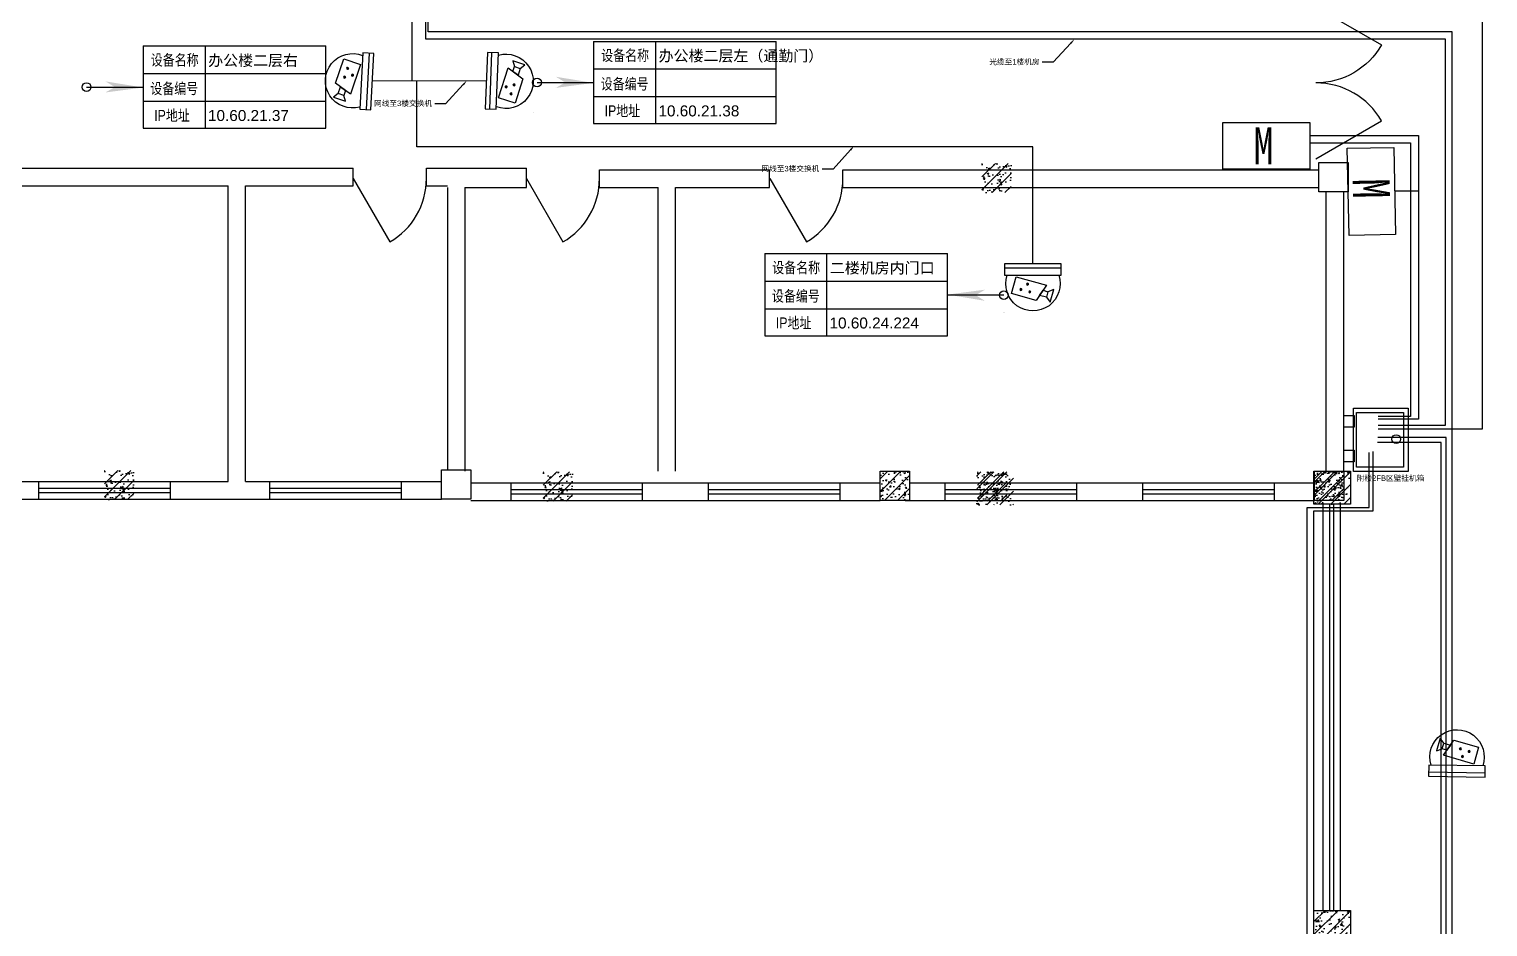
# Model space of a CAD drawing. Header units: millimetres. Extents: x 1454 to 76815, y 2126 to 32240.
# Drawn here: x 9694 to 22994, y 15217 to 23398 of the extents above; entities that cross this region are included whole.
import ezdxf
from ezdxf import colors
from ezdxf.entities.mleader import LeaderData, LeaderLine
from ezdxf.enums import TextEntityAlignment as Align
from ezdxf.math import Vec2, Vec3

# ---------------------------------------------------------------- set-up
doc = ezdxf.new("R2010")
doc.units = ezdxf.units.MM
doc.linetypes.add('CONTINOUS', pattern=[0])
for name, color, linetype in [('2期图框', 7, 'Continuous'), ('2期技防设备', 7, 'Continuous'), ('BD0', 7, 'Continuous'), ('C', 7, 'Continuous'), ('EBL', 3, 'Continuous'), ('EV-保安监控', 130, 'Continuous'), ('M', 7, 'Continuous'), ('MID', 7, 'Continuous'), ('WINDOW_TEXT', 7, 'Continuous'), ('Z', 7, 'Continuous'), ('Z1', 9, 'Continuous'), ('安防设备', 1, 'Continuous'), ('文字说明', 7, 'Continuous'), ('标注', 3, 'Continuous')]:
    doc.layers.add(name, color=color, linetype=linetype)
doc.styles.add('china', font='SimSun.ttf', dxfattribs={"width": 0.8})
doc.styles.add('SIMPLEX', font='SIMPLEX.SHX')
doc.styles.get("Standard").update_dxf_attribs({"font": 'arial.ttf'})
doc.linetypes.add('ZIGZAG', pattern='A,0.00254,-5.08,[131,ltypeshp.shx,S=5.08,R=0,X=-5.08,Y=0],-10.16,[131,ltypeshp.shx,S=5.08,R=180,X=5.08,Y=0],-5.08', length=20.32254)

# ---------------------------------------------------------------- blocks, each defined once
blk = doc.blocks.new('A$C38F61D08')
at = {"layer": 'EBL'}
blk.add_lwpolyline([(0, 401), (706, 401), (706, 24), (0, 24)], close=True, dxfattribs=at)
at = {"layer": 'MID', "style": 'china', "width": 0.8}
blk.add_text('M', height=300, dxfattribs=at).set_placement((248, 62))
blk = doc.blocks.new('A$C7263570F')
at = {"layer": '安防设备', "color": 1, "linetype": 'Continuous', "lineweight": -3}
for p, q in [((0, 428), (0, 327)), ((514, 428), (0, 428)), ((514, 327), (514, 428)), ((514, 389), (0, 389)), ((0, 327), (514, 327)), ((62, 158), (105, 312)), ((105, 312), (382, 234)), ((288, 95), (62, 158)), ((141, 202), (138, 196)), ((138, 196), (141, 190)), ((141, 202), (147, 205)), ((141, 190), (147, 188)), ((147, 205), (153, 202)), ((147, 188), (153, 190)), ((153, 202), (155, 196)), ((155, 196), (153, 190)), ((201, 250), (198, 244)), ((198, 244), (201, 237)), ((201, 250), (207, 252)), ((201, 237), (207, 235)), ((207, 252), (213, 250)), ((207, 235), (213, 237)), ((213, 250), (215, 244)), ((215, 244), (213, 237)), ((222, 179), (219, 173)), ((219, 173), (222, 167)), ((222, 179), (228, 182)), ((222, 167), (228, 165)), ((228, 182), (234, 179)), ((228, 165), (234, 167)), ((234, 179), (236, 173)), ((236, 173), (234, 167)), ((382, 234), (288, 95)), ((319, 141), (351, 188)), ((380, 124), (319, 141)), ((351, 188), (395, 175)), ((395, 175), (380, 124)), ((395, 175), (380, 124)), ((447, 194), (395, 175)), ((415, 81), (447, 194)), ((380, 124), (415, 81))]:
    blk.add_line(p, q, dxfattribs=at)
at = {"layer": '安防设备', "color": 1, "linetype": 'Continuous', "lineweight": -3, "extrusion": (0, 0, -1)}
blk.add_ellipse((258, 248), major_axis=(0, 248), ratio=1, start_param=1.247574, end_param=5.035609, dxfattribs=at)
at = {"layer": '安防设备', "color": 1, "lineweight": -3, "extrusion": (0, 0, -1)}
for centre, major_axis, start_param, end_param in [((147, 196), (6.02, 6.02), 3.926991, 10.210176), ((207, 244), (6.02, 6.02), 3.926991, 10.210176), ((228, 173), (-6.02, 6.02), 5.497787, 11.780972)]:
    blk.add_ellipse(centre, major_axis=major_axis, ratio=1, start_param=start_param, end_param=end_param, dxfattribs=at)
at = {"layer": '安防设备', "color": 1, "linetype": 'Continuous', "lineweight": -3}
for points in [[(153, 202), (155, 196), (138, 196)], [(147, 205), (153, 202), (141, 202)], [(155, 196), (153, 190), (141, 190)], [(213, 250), (215, 244), (198, 244)], [(207, 252), (213, 250), (201, 250)], [(215, 244), (213, 237), (201, 237)], [(234, 179), (236, 173), (219, 173)], [(228, 182), (234, 179), (222, 179)], [(236, 173), (234, 167), (222, 167)]]:
    blk.add_solid(points, dxfattribs=at)
at = {"layer": '安防设备', "color": 1, "linetype": 'Continuous', "lineweight": -3, "extrusion": (0, 0, -1)}
for points in [[(-153, 202), (-141, 202), (-138, 196)], [(-155, 196), (-138, 196), (-141, 190)], [(-153, 190), (-141, 190), (-147, 188)], [(-213, 250), (-201, 250), (-198, 244)], [(-215, 244), (-198, 244), (-201, 237)], [(-213, 237), (-201, 237), (-207, 235)], [(-234, 179), (-222, 179), (-219, 173)], [(-236, 173), (-219, 173), (-222, 167)], [(-234, 167), (-222, 167), (-228, 165)]]:
    blk.add_solid(points, dxfattribs=at)
at = {"flags": 1}
for tag, p in [('SADA', (-61, 174)), ('ID', (664, -175)), ('名称', (-88, -232))]:
    blk.add_attdef(tag, p, '', height=200, dxfattribs=at)
blk.add_attdef('名称', (-20, -15), '', height=2.5)
blk = doc.blocks.new('_DBLK')
blk.add_line((-0.5, 0), (0, -0.866))
blk.add_arc((-0.5, 0), 1, 300, 0)
at = {"layer": 'WINDOW_TEXT', "style": 'SIMPLEX', "flags": 9}
blk.add_attdef('A', text='', height=1, dxfattribs=at).set_placement((0, 1.5), align=Align.MIDDLE)
blk = doc.blocks.new('A$C79620AF5')
at = {"layer": 'M', "yscale": 2000, "zscale": 2000, "rotation": 180}
for p, xscale in [((1000, 0), -2000), ((3000, 0), 2000)]:
    blk.add_blockref('_DBLK', p, dxfattribs=dict(at, xscale=xscale))
blk = doc.blocks.new('设备参数')
at = {"layer": '2期图框', "color": 0}
for p, q in [((515, 375), (2182, 375)), ((515, 123), (2182, 123)), ((515, -129), (2182, -129)), ((515, -375), (2182, -375))]:
    blk.add_line(p, q, dxfattribs=at)
at = {"layer": 'EBL'}
blk.add_line((0, 0), (515, 0), dxfattribs=at)
blk.add_circle((0, 0), 40, dxfattribs=at)
blk.add_solid([(515, -4), (173, 52), (171, -49), (258, 0)], dxfattribs=at)
at = {"layer": '文字说明', "linetype": 'ZIGZAG'}
for p, q in [((515, 375), (515, -375)), ((1084, -375), (1084, 375)), ((2182, -375), (2182, 375))]:
    blk.add_line(p, q, dxfattribs=at)
at = {"layer": '2期技防设备', "width": 0.8}
for s, p in [('设备名称', (585, 197)), ('设备编号', (581, -63)), ('IP地址', (617, -308))]:
    blk.add_text(s, height=100, dxfattribs=at).set_placement(p)
at = {"layer": '文字说明', "linetype": 'ZIGZAG'}
for tag, p in [('设备名称', (1109, 193)), ('设备编号', (1107, -62)), ('IP地址', (1107, -309))]:
    blk.add_attdef(tag, p, '', height=100, dxfattribs=at)
blk = doc.blocks.new('hang box')
at = {"layer": '安防设备'}
for points in [[(-1.001, 1.235), (1.177, 1.235), (1.177, -1.294), (-1.001, -1.294)], [(-1.388, 0.941), (-0.976, 0.941), (-0.976, 0.47), (-1.388, 0.47)], [(-0.883, 1.059), (1.001, 1.059), (1.001, -1.117), (-0.883, -1.117)], [(-1.388, -0.437), (-0.976, -0.437), (-0.976, -0.908), (-1.388, -0.908)]]:
    blk.add_lwpolyline(points, close=True, dxfattribs=at)
blk.add_circle((0.706, 0), 0.176, dxfattribs=at)
blk = doc.blocks.new('11')
at = {"layer": '2期图框', "color": 0}
for p, q in [((596664, 42851), (598331, 42851)), ((596664, 42599), (598331, 42599)), ((596664, 42347), (598331, 42347)), ((596664, 42101), (598331, 42101))]:
    blk.add_line(p, q, dxfattribs=at)
at = {"layer": 'EBL'}
blk.add_line((598845, 42471), (598330, 42471), dxfattribs=at)
blk.add_circle((598845, 42471), 40, dxfattribs=at)
blk.add_solid([(598331, 42476), (598672, 42419), (598674, 42521), (598588, 42471)], dxfattribs=at)
at = {"layer": '文字说明', "linetype": 'ZIGZAG'}
for p, q in [((596664, 42851), (596664, 42101)), ((597232, 42101), (597232, 42851)), ((598331, 42101), (598331, 42851))]:
    blk.add_line(p, q, dxfattribs=at)
at = {"layer": '2期技防设备', "width": 0.8}
for s, p in [('设备名称', (596733, 42672)), ('设备编号', (596730, 42413)), ('IP地址', (596766, 42168))]:
    blk.add_text(s, height=100, dxfattribs=at).set_placement(p)
at = {"layer": '文字说明', "linetype": 'ZIGZAG'}
for tag, p in [('设备名称', (597258, 42669)), ('设备编号', (597255, 42414)), ('IP地址', (597255, 42167))]:
    blk.add_attdef(tag, p, '', height=100, dxfattribs=at)

msp = doc.modelspace()

# ---------------------------------------------------------------- hatches: boundary and pattern name
at = {"layer": 'Z1'}
h = msp.add_hatch(dxfattribs=at)
h.set_pattern_fill('AR-CONC', color=256, scale=20, style=0)
h.set_pattern_definition([(50, (-1690977.26, -58721.49), (143.4520365, -12.550427), [15, -165]), (355, (-1690977.26, -58721.49), (-27.750267, 150.438427), [12, -132]), (100.4514, (-1690965.3, -58722.53), (115.701876, 137.887908), [12.748038, -140.228422]), (46.1842, (-1690977.26, -58681.49), (213.44821, -33.103803), [22.5, -247.5]), (96.6356, (-1690959.47, -58684.24), (186.93254, 194.823574), [19.122058, -210.3426]), (351.1842, (-1690977.26, -58681.49), (186.93239, 194.82372), [18, -198]), (21, (-1690957.26, -58691.49), (119.3814104, -80.523778), [15, -165]), (326, (-1690957.26, -58691.49), (48.663066, 145.030009), [12, -132]), (71.4514, (-1690947.31, -58698.2), (168.044526, 64.506099), [12.748038, -140.228422]), (37.5, (-1690977.26, -58721.486), (2.431971, 66.5787708), [0, -130.4, 0, -134, 0, -132.5]), (7.5, (-1690977.26, -58721.486), (52.6139075, 78.8823424), [0, -76.4, 0, -127.4, 0, -50.5]), (327.5, (-1691021.86, -58721.486), (106.7644872, -4.5109743), [0, -50, 0, -156, 0, -207]), (317.5, (-1691041.86, -58721.49), (116.637234, 20.0209965), [0, -65, 0, -103.6, 0, -147])])
h.paths.add_polyline_path([(18382, 22175), (18648, 22175), (18648, 21909), (18382, 21909)])
h = msp.add_hatch(dxfattribs=at)
h.set_pattern_fill('ANSI31', color=256, scale=666.666667, style=0)
h.set_pattern_definition([(45, (-1690977.26, -58721.49), (-58.925565, 58.925565), [])])
h.paths.add_polyline_path([(18382, 22175), (18648, 22175), (18648, 21909), (18382, 21909)])
h = msp.add_hatch(dxfattribs=at)
h.set_pattern_fill('ANSI31', color=256, scale=666.666667, style=0)
h.set_pattern_definition([(45, (-1698977.26, -61520.46), (-58.925565, 58.925565), [])])
h.paths.add_polyline_path([(10382, 19376), (10648, 19376), (10648, 19110), (10382, 19110)])
h = msp.add_hatch(dxfattribs=at)
h.set_pattern_fill('AR-CONC', color=256, scale=20, style=0)
h.set_pattern_definition([(50, (-1698977.26, -61520.46), (143.4520365, -12.550427), [15, -165]), (355, (-1698977.26, -61520.46), (-27.750267, 150.438427), [12, -132]), (100.4514, (-1698965.3, -61521.5), (115.701876, 137.887908), [12.748038, -140.228422]), (46.1842, (-1698977.26, -61480.46), (213.44821, -33.103803), [22.5, -247.5]), (96.6356, (-1698959.47, -61483.22), (186.93254, 194.823574), [19.122058, -210.3426]), (351.1842, (-1698977.26, -61480.46), (186.93239, 194.82372), [18, -198]), (21, (-1698957.26, -61490.46), (119.3814104, -80.523778), [15, -165]), (326, (-1698957.26, -61490.46), (48.663066, 145.030009), [12, -132]), (71.4514, (-1698947.31, -61497.17), (168.044526, 64.506099), [12.748038, -140.228422]), (37.5, (-1698977.26, -61520.46), (2.431971, 66.5787708), [0, -130.4, 0, -134, 0, -132.5]), (7.5, (-1698977.26, -61520.46), (52.6139075, 78.8823424), [0, -76.4, 0, -127.4, 0, -50.5]), (327.5, (-1699021.86, -61520.46), (106.7644872, -4.5109743), [0, -50, 0, -156, 0, -207]), (317.5, (-1699041.86, -61520.46), (116.637234, 20.0209965), [0, -65, 0, -103.6, 0, -147])])
h.paths.add_polyline_path([(10382, 19376), (10648, 19376), (10648, 19110), (10382, 19110)])
h = msp.add_hatch(dxfattribs=at)
h.set_pattern_fill('ANSI31', color=256, scale=666.666667, style=0)
h.set_pattern_definition([(45, (-1694977.26, -61533.79), (-58.925565, 58.925565), [])])
h.paths.add_polyline_path([(14382, 19363), (14648, 19363), (14648, 19096), (14382, 19096)])
h = msp.add_hatch(dxfattribs=at)
h.set_pattern_fill('AR-CONC', color=256, scale=20, style=0)
h.set_pattern_definition([(50, (-1694977.26, -61533.79), (143.4520365, -12.550427), [15, -165]), (355, (-1694977.26, -61533.8), (-27.750267, 150.438427), [12, -132]), (100.4514, (-1694965.3, -61534.84), (115.701876, 137.887908), [12.748038, -140.228422]), (46.1842, (-1694977.26, -61493.8), (213.44821, -33.103803), [22.5, -247.5]), (96.6356, (-1694959.47, -61496.55), (186.93254, 194.823574), [19.122058, -210.3426]), (351.1842, (-1694977.26, -61493.8), (186.93239, 194.82372), [18, -198]), (21, (-1694957.26, -61503.79), (119.3814104, -80.523778), [15, -165]), (326, (-1694957.26, -61503.8), (48.663066, 145.030009), [12, -132]), (71.4514, (-1694947.31, -61510.5), (168.044526, 64.506099), [12.748038, -140.228422]), (37.5, (-1694977.26, -61533.793), (2.431971, 66.5787708), [0, -130.4, 0, -134, 0, -132.5]), (7.5, (-1694977.26, -61533.79), (52.6139075, 78.8823424), [0, -76.4, 0, -127.4, 0, -50.5]), (327.5, (-1695021.86, -61533.793), (106.7644872, -4.5109743), [0, -50, 0, -156, 0, -207]), (317.5, (-1695041.86, -61533.79), (116.637234, 20.0209965), [0, -65, 0, -103.6, 0, -147])])
h.paths.add_polyline_path([(14382, 19363), (14648, 19363), (14648, 19096), (14382, 19096)])
h = msp.add_hatch(dxfattribs=at)
h.set_pattern_fill('ANSI31', color=256, scale=666.666667, style=0)
h.set_pattern_definition([(45, (-1485099.63, -487530.215), (-58.925565, 58.925565), [])])
h.paths.add_polyline_path([(17454, 19370), (17721, 19370), (17721, 19103), (17454, 19103)])
h = msp.add_hatch(dxfattribs=at)
h.set_pattern_fill('AR-CONC', color=256, scale=20, style=0)
h.set_pattern_definition([(50, (-1485099.63, -487530.21), (143.4520365, -12.550427), [15, -165]), (355, (-1485099.63, -487530.21), (-27.750267, 150.438427), [12, -132]), (100.4514, (-1485087.68, -487531.26), (115.701876, 137.887908), [12.748038, -140.228422]), (46.1842, (-1485099.63, -487490.21), (213.44821, -33.103803), [22.5, -247.5]), (96.6356, (-1485081.84, -487492.97), (186.93254, 194.823574), [19.122058, -210.3426]), (351.1842, (-1485099.63, -487490.21), (186.93239, 194.82372), [18, -198]), (21, (-1485079.63, -487500.21), (119.38141, -80.523778), [15, -165]), (326, (-1485079.63, -487500.21), (48.663066, 145.030009), [12, -132]), (71.4514, (-1485069.68, -487506.92), (168.044526, 64.506099), [12.748038, -140.228422]), (37.5, (-1485099.63, -487530.215), (2.431971, 66.5787708), [0, -130.4, 0, -134, 0, -132.5]), (7.5, (-1485099.63, -487530.215), (52.6139075, 78.8823424), [0, -76.4, 0, -127.4, 0, -50.5]), (327.5, (-1485144.23, -487530.215), (106.7644872, -4.5109743), [0, -50, 0, -156, 0, -207]), (317.5, (-1485164.23, -487530.21), (116.637234, 20.0209965), [0, -65, 0, -103.6, 0, -147])])
h.paths.add_polyline_path([(17454, 19370), (17721, 19370), (17721, 19103), (17454, 19103)])
h = msp.add_hatch(dxfattribs=at)
h.set_pattern_fill('ANSI31', color=256, scale=666.666667, style=0)
h.set_pattern_definition([(45, (-1667292.01, -88628.97), (-58.925565, 58.925565), [])])
h.paths.add_polyline_path([(18336, 19363), (18669, 19363), (18669, 19063), (18336, 19063)])
h = msp.add_hatch(dxfattribs=at)
h.set_pattern_fill('AR-CONC', color=256, scale=20, style=0)
h.set_pattern_definition([(50, (-1667292.01, -88628.97), (143.4520365, -12.550427), [15, -165]), (355, (-1667292, -88628.97), (-27.750267, 150.438427), [12, -132]), (100.4514, (-1667280.05, -88630.02), (115.701876, 137.887908), [12.748038, -140.228422]), (46.1842, (-1667292, -88588.97), (213.44821, -33.103803), [22.5, -247.5]), (96.6356, (-1667274.22, -88591.73), (186.93254, 194.823574), [19.122058, -210.3426]), (351.1842, (-1667292, -88588.97), (186.93239, 194.82372), [18, -198]), (21, (-1667272.01, -88598.97), (119.3814104, -80.523778), [15, -165]), (326, (-1667272, -88598.97), (48.663066, 145.030009), [12, -132]), (71.4514, (-1667262.06, -88605.68), (168.044526, 64.506099), [12.748038, -140.228422]), (37.5, (-1667292.007, -88628.973), (2.431971, 66.5787708), [0, -130.4, 0, -134, 0, -132.5]), (7.5, (-1667292.01, -88628.97), (52.6139075, 78.8823424), [0, -76.4, 0, -127.4, 0, -50.5]), (327.5, (-1667336.607, -88628.973), (106.7644872, -4.5109743), [0, -50, 0, -156, 0, -207]), (317.5, (-1667356.61, -88628.97), (116.637234, 20.0209965), [0, -65, 0, -103.6, 0, -147])])
h.paths.add_polyline_path([(18336, 19363), (18669, 19363), (18669, 19063), (18336, 19063)])
h = msp.add_hatch(dxfattribs=at)
h.set_pattern_fill('AR-CONC', color=256, scale=20, style=0)
h.set_pattern_definition([(50, (-1691017.23, -61533.79), (143.4520365, -12.550427), [15, -165]), (355, (-1691017.23, -61533.8), (-27.750267, 150.438427), [12, -132]), (100.4514, (-1691005.27, -61534.84), (115.701876, 137.887908), [12.748038, -140.228422]), (46.1842, (-1691017.23, -61493.8), (213.44821, -33.103803), [22.5, -247.5]), (96.6356, (-1690999.44, -61496.55), (186.93254, 194.823574), [19.122058, -210.3426]), (351.1842, (-1691017.23, -61493.8), (186.93239, 194.82372), [18, -198]), (21, (-1690997.23, -61503.79), (119.3814104, -80.523778), [15, -165]), (326, (-1690997.23, -61503.8), (48.663066, 145.030009), [12, -132]), (71.4514, (-1690987.28, -61510.5), (168.044526, 64.506099), [12.748038, -140.228422]), (37.5, (-1691017.227, -61533.793), (2.431971, 66.5787708), [0, -130.4, 0, -134, 0, -132.5]), (7.5, (-1691017.23, -61533.79), (52.6139075, 78.8823424), [0, -76.4, 0, -127.4, 0, -50.5]), (327.5, (-1691061.827, -61533.793), (106.7644872, -4.5109743), [0, -50, 0, -156, 0, -207]), (317.5, (-1691081.83, -61533.79), (116.637234, 20.0209965), [0, -65, 0, -103.6, 0, -147])])
h.paths.add_polyline_path([(18342, 19363), (18608, 19363), (18608, 19096), (18342, 19096)])
h = msp.add_hatch(dxfattribs=at)
h.set_pattern_fill('ANSI31', color=256, scale=666.666667, style=0)
h.set_pattern_definition([(45, (-1691017.23, -61533.79), (-58.925565, 58.925565), [])])
h.paths.add_polyline_path([(18342, 19363), (18608, 19363), (18608, 19096), (18342, 19096)])
h = msp.add_hatch(dxfattribs=at)
h.set_pattern_fill('ANSI31', color=256, scale=666.666667, style=0)
h.set_pattern_definition([(45, (-1457414.38, -514625.39), (-58.925565, 58.925565), [])])
h.paths.add_polyline_path([(21408, 19369), (21742, 19369), (21742, 19069), (21408, 19069)])
h = msp.add_hatch(dxfattribs=at)
h.set_pattern_fill('AR-CONC', color=256, scale=20, style=0)
h.set_pattern_definition([(50, (-1457414.38, -514625.39), (143.4520365, -12.550427), [15, -165]), (355, (-1457414.38, -514625.4), (-27.750267, 150.438427), [12, -132]), (100.4514, (-1457402.42, -514626.44), (115.701876, 137.887908), [12.748038, -140.228422]), (46.1842, (-1457414.38, -514585.4), (213.44821, -33.103803), [22.5, -247.5]), (96.6356, (-1457396.6, -514588.15), (186.93254, 194.823574), [19.122058, -210.3426]), (351.1842, (-1457414.38, -514585.4), (186.93239, 194.82372), [18, -198]), (21, (-1457394.38, -514595.39), (119.38141, -80.523778), [15, -165]), (326, (-1457394.38, -514595.4), (48.663066, 145.030009), [12, -132]), (71.4514, (-1457384.43, -514602.1), (168.044526, 64.506099), [12.748038, -140.228422]), (37.5, (-1457414.38, -514625.394), (2.431971, 66.5787708), [0, -130.4, 0, -134, 0, -132.5]), (7.5, (-1457414.38, -514625.394), (52.6139075, 78.8823424), [0, -76.4, 0, -127.4, 0, -50.5]), (327.5, (-1457458.98, -514625.394), (106.7644872, -4.5109743), [0, -50, 0, -156, 0, -207]), (317.5, (-1457478.98, -514625.39), (116.637234, 20.0209965), [0, -65, 0, -103.6, 0, -147])])
h.paths.add_polyline_path([(21408, 19369), (21742, 19369), (21742, 19069), (21408, 19069)])
h = msp.add_hatch(dxfattribs=at)
h.set_pattern_fill('AR-CONC', color=256, scale=20, style=0)
h.set_pattern_definition([(50, (-1481139.6, -487530.21), (143.4520365, -12.550427), [15, -165]), (355, (-1481139.6, -487530.21), (-27.750267, 150.438427), [12, -132]), (100.4514, (-1481127.65, -487531.26), (115.701876, 137.887908), [12.748038, -140.228422]), (46.1842, (-1481139.6, -487490.21), (213.44821, -33.103803), [22.5, -247.5]), (96.6356, (-1481121.81, -487492.97), (186.93254, 194.823574), [19.122058, -210.3426]), (351.1842, (-1481139.6, -487490.21), (186.93239, 194.82372), [18, -198]), (21, (-1481119.6, -487500.21), (119.38141, -80.523778), [15, -165]), (326, (-1481119.6, -487500.21), (48.663066, 145.030009), [12, -132]), (71.4514, (-1481109.65, -487506.92), (168.044526, 64.506099), [12.748038, -140.228422]), (37.5, (-1481139.6, -487530.215), (2.431971, 66.5787708), [0, -130.4, 0, -134, 0, -132.5]), (7.5, (-1481139.6, -487530.215), (52.6139075, 78.8823424), [0, -76.4, 0, -127.4, 0, -50.5]), (327.5, (-1481184.2, -487530.215), (106.7644872, -4.5109743), [0, -50, 0, -156, 0, -207]), (317.5, (-1481204.2, -487530.21), (116.637234, 20.0209965), [0, -65, 0, -103.6, 0, -147])])
h.paths.add_polyline_path([(21414, 19370), (21681, 19370), (21681, 19103), (21414, 19103)])
h = msp.add_hatch(dxfattribs=at)
h.set_pattern_fill('ANSI31', color=256, scale=666.666667, style=0)
h.set_pattern_definition([(45, (-1481139.6, -487530.215), (-58.925565, 58.925565), [])])
h.paths.add_polyline_path([(21414, 19370), (21681, 19370), (21681, 19103), (21414, 19103)])
h = msp.add_hatch(dxfattribs=at)
h.set_pattern_fill('AR-CONC', color=256, scale=20, style=0)
h.set_pattern_definition([(50, (-1457414.38, -518627.62), (143.4520365, -12.550427), [15, -165]), (355, (-1457414.38, -518627.62), (-27.750267, 150.438427), [12, -132]), (100.4514, (-1457402.42, -518628.67), (115.701876, 137.887908), [12.748038, -140.228422]), (46.1842, (-1457414.38, -518587.62), (213.44821, -33.103803), [22.5, -247.5]), (96.6356, (-1457396.6, -518590.38), (186.93254, 194.823574), [19.122058, -210.3426]), (351.1842, (-1457414.38, -518587.62), (186.93239, 194.82372), [18, -198]), (21, (-1457394.38, -518597.62), (119.38141, -80.523778), [15, -165]), (326, (-1457394.38, -518597.62), (48.663066, 145.030009), [12, -132]), (71.4514, (-1457384.43, -518604.33), (168.044526, 64.506099), [12.748038, -140.228422]), (37.5, (-1457414.38, -518627.62), (2.431971, 66.5787708), [0, -130.4, 0, -134, 0, -132.5]), (7.5, (-1457414.38, -518627.62), (52.6139075, 78.8823424), [0, -76.4, 0, -127.4, 0, -50.5]), (327.5, (-1457458.98, -518627.62), (106.7644872, -4.5109743), [0, -50, 0, -156, 0, -207]), (317.5, (-1457478.98, -518627.62), (116.637234, 20.0209965), [0, -65, 0, -103.6, 0, -147])])
h.paths.add_polyline_path([(21408, 15367), (21742, 15367), (21742, 15067), (21408, 15067)])
h = msp.add_hatch(dxfattribs=at)
h.set_pattern_fill('ANSI31', color=256, scale=666.666667, style=0)
h.set_pattern_definition([(45, (-1457414.38, -518627.62), (-58.925565, 58.925565), [])])
h.paths.add_polyline_path([(21408, 15367), (21742, 15367), (21742, 15067), (21408, 15067)])

# ---------------------------------------------------------------- linework, layer by layer
at = {"layer": 'BD0'}
for p, q in [((9309, 22130), (11508, 22130)), ((11508, 22130), (12650, 22130)), ((13317, 22130), (14228, 22130)), ((14228, 21970), (14228, 22130)), ((14228, 21956), (14228, 22116)), ((14894, 21956), (14894, 22116)), ((14894, 22116), (16445, 22116)), ((14894, 21970), (14894, 22116)), ((16445, 21956), (16445, 22116)), ((17114, 21956), (17114, 22116)), ((17114, 22116), (18854, 22116)), ((18854, 22116), (21454, 22116)), ((9309, 21970), (11508, 21970)), ((11508, 19276), (11508, 21970)), ((11668, 21970), (12650, 21970)), ((11668, 19276), (11668, 21970)), ((13317, 21970), (13508, 21970)), ((13508, 21956), (13508, 19383)), ((13668, 21956), (14228, 21956)), ((13668, 21956), (13668, 19383)), ((14894, 21956), (15429, 21956)), ((15429, 19371), (15429, 21956)), ((15589, 19371), (15589, 21956)), ((15589, 21956), (16445, 21956)), ((17114, 21956), (18854, 21956)), ((18854, 21956), (19468, 21956)), ((19468, 21956), (21454, 21956)), ((13668, 21943), (13668, 19370)), ((21521, 19370), (21521, 21915)), ((21681, 19370), (21681, 21915)), ((9088, 19276), (9780, 19276)), ((10961, 19276), (11508, 19276)), ((11668, 19276), (11888, 19276)), ((11888, 19116), (11888, 19276)), ((13088, 19116), (13088, 19276)), ((13088, 19276), (13454, 19276)), ((13721, 19263), (14088, 19263)), ((14088, 19103), (14088, 19263)), ((15288, 19103), (15288, 19263)), ((15288, 19263), (15668, 19263)), ((15668, 19263), (15888, 19263)), ((15888, 19103), (15888, 19263)), ((17088, 19103), (17088, 19263)), ((17088, 19263), (17454, 19263)), ((17721, 19263), (18049, 19263)), ((18048, 19103), (18048, 19263)), ((19248, 19263), (19628, 19263)), ((19248, 19103), (19248, 19263)), ((19628, 19263), (19848, 19263)), ((19848, 19103), (19848, 19263)), ((21048, 19263), (21414, 19263)), ((21048, 19103), (21048, 19263)), ((9088, 19116), (9780, 19116)), ((10961, 19116), (11888, 19116)), ((13088, 19116), (13454, 19116)), ((13721, 19103), (14088, 19103)), ((15288, 19103), (15888, 19103)), ((17088, 19103), (17454, 19103)), ((17681, 19103), (18048, 19103)), ((19248, 19103), (19848, 19103)), ((21048, 19103), (21414, 19103))]:
    msp.add_line(p, q, dxfattribs=at)
at = {"layer": 'C', "color": 7}
for p, q in [((9780, 19276), (10980, 19276)), ((9780, 19216), (10980, 19216)), ((9780, 19176), (10980, 19176)), ((11888, 19276), (13088, 19276)), ((11888, 19216), (13088, 19216)), ((11888, 19176), (13088, 19176)), ((14088, 19263), (15288, 19263)), ((14088, 19203), (15288, 19203)), ((14088, 19163), (15288, 19163)), ((15888, 19263), (17088, 19263)), ((15888, 19203), (17088, 19203)), ((15888, 19163), (17088, 19163)), ((18048, 19263), (19248, 19263)), ((18048, 19203), (19248, 19203)), ((18048, 19163), (19248, 19163)), ((19848, 19263), (21048, 19263)), ((19848, 19203), (21048, 19203)), ((19848, 19163), (21048, 19163)), ((9780, 19116), (10980, 19116)), ((11888, 19116), (13088, 19116)), ((14088, 19103), (15288, 19103)), ((15888, 19103), (17088, 19103)), ((18048, 19103), (19248, 19103)), ((19848, 19103), (21048, 19103)), ((21491, 19071), (21491, 15367)), ((21551, 19071), (21551, 15367)), ((21591, 15367), (21591, 19071)), ((21651, 15367), (21651, 19071))]:
    msp.add_line(p, q, dxfattribs=at)
at = {"layer": 'EV-保安监控', "color": 0}
for p, q in [((12650, 21970), (12650, 22130)), ((13317, 21970), (13317, 22130)), ((9780, 19276), (9780, 19116)), ((10980, 19276), (10980, 19116))]:
    msp.add_line(p, q, dxfattribs=at)
at = {"layer": 'Z'}
for points in [[(21454, 22182), (21721, 22182), (21721, 21915), (21454, 21915)], [(13454, 19383), (13721, 19383), (13721, 19116), (13454, 19116)], [(17454, 19370), (17721, 19370), (17721, 19103), (17454, 19103)], [(21408, 19369), (21742, 19369), (21742, 19069), (21408, 19069)], [(21414, 19370), (21681, 19370), (21681, 19103), (21414, 19103)], [(21408, 15367), (21742, 15367), (21742, 15067), (21408, 15067)]]:
    msp.add_lwpolyline(points, close=True, dxfattribs=at)
at = {"layer": '文字说明', "color": 5, "linetype": 'CONTINOUS'}
for p, q in [((22942, 26986), (22942, 19751)), ((13186, 22928), (13186, 23801)), ((12828, 22928), (13863, 22929)), ((13228, 22326), (13228, 22928)), ((21372, 22429), (22363, 22429)), ((22363, 22429), (22363, 19845)), ((18845, 22326), (13228, 22326)), ((18845, 21259), (18845, 22326)), ((22145, 21924), (22363, 21924)), ((22363, 19845), (21995, 19845)), ((22942, 19751), (21994, 19751)), ((22568, 19632), (21989, 19632)), ((22568, 6413), (22568, 19632)), ((21913, 19039), (21913, 19540)), ((21346, 11933), (21346, 19039)), ((21346, 19039), (21913, 19039))]:
    msp.add_line(p, q, dxfattribs=at)
at = {"layer": '文字说明', "color": 2, "linetype": 'CONTINOUS'}
for p, q in [((13332, 23373), (13332, 23793)), ((22670, 23373), (13332, 23373)), ((22670, 6505), (22670, 23373))]:
    msp.add_line(p, q, dxfattribs=at)
at = {"layer": '文字说明', "color": 1, "linetype": 'CONTINOUS'}
for p, q in [((21372, 22361), (22290, 22361)), ((22290, 22361), (22290, 19868)), ((22290, 19868), (21995, 19868)), ((22615, 19676), (21991, 19676)), ((22615, 6436), (22615, 19676)), ((21948, 19009), (21948, 19549)), ((21407, 11835), (21407, 19009)), ((21407, 19009), (21948, 19009))]:
    msp.add_line(p, q, dxfattribs=at)
at = {"layer": '文字说明', "color": 2, "linetype": 'CONTINOUS'}
msp.add_lwpolyline([(21995, 19790), (22610, 19790), (22610, 23306), (13312, 23306), (13312, 23797)], dxfattribs=at)

# ---------------------------------------------------------------- block references
at = {"xscale": -0.3456000003498048, "yscale": 0.3456000000005588, "zscale": 0.3455999999999999, "rotation": 270}
msp.add_blockref('A$C79620AF5', (21427, 22217), dxfattribs=at)
at = {"layer": '2期技防设备', "color": 0, "xscale": 1.124999985506292, "yscale": 1.124999969964846, "zscale": 1.124999971875}
msp.add_blockref('A$C38F61D08', (20578, 22095), dxfattribs=at)
at = {"layer": '2期技防设备', "color": 0, "xscale": 1.124999985506292, "yscale": 1.124999969964846, "zscale": 1.124999971875, "rotation": 271.1331472705849}
msp.add_blockref('A$C38F61D08', (21686, 22312), dxfattribs=at)
at = {"layer": 'M', "xscale": 666.6666666665114, "yscale": 666.6666666666277, "zscale": 666.6666666666666}
for p in [(12983, 22036), (14561, 22036), (16781, 22036)]:
    msp.add_blockref('_DBLK', p, dxfattribs=at)
at = {"layer": '安防设备', "color": 0}
ref = msp.add_blockref('A$C7263570F', (12409, 23198), dxfattribs=dict(at, rotation=267.0337271370323))
ref.add_attrib('名称', '摄像头001', (12395, 23219), dxfattribs={"layer": '0', "height": 2.5, "rotation": 267.0337})
ref = msp.add_blockref('A$C7263570F', (14280, 22655), dxfattribs=dict(at, rotation=87.75548830913819))
ref.add_attrib('名称', '摄像头001', (14295, 22635), dxfattribs={"layer": '0', "height": 2.5, "rotation": 87.7555})
ref = msp.add_blockref('A$C7263570F', (18589, 20830), dxfattribs=at)
ref.add_attrib('名称', '摄像头001', (18569, 20815), dxfattribs={"layer": '0', "height": 2.5})
at = {"layer": '安防设备', "xscale": 228.5414942681091, "yscale": 228.5414942855714, "zscale": 228.5414942864626}
msp.add_blockref('hang box', (21998, 19662), dxfattribs=at)
at = {"layer": '安防设备', "color": 0}
ref = msp.add_blockref('A$C7263570F', (22975, 17010), dxfattribs=dict(at, rotation=179.1852907794398))
ref.add_attrib('名称', '摄像头001', (22995, 17025), dxfattribs={"layer": '0', "height": 2.5, "rotation": 179.1853})
at = {"layer": '文字说明', "linetype": 'ZIGZAG'}
for p, values in [((14325, 22912), {'IP地址': '10.60.21.38', '设备名称': '办公楼二层左（通勤门）'}), ((10218, 22870), {'IP地址': '10.60.21.37', '设备名称': '办公楼二层右'})]:
    msp.add_blockref('设备参数', p, dxfattribs=at).add_auto_attribs(values)
at = {"layer": '文字说明', "color": 0, "linetype": 'CONTINOUS'}
msp.add_blockref('11', (-580263, -21497), dxfattribs=at).add_auto_attribs({'设备名称': '二楼机房内门口', 'IP地址': '10.60.24.224'})

# ---------------------------------------------------------------- texts
at = {"layer": '文字说明', "color": 7, "linetype": 'CONTINOUS', "true_color": 0xffffff, "insert": (21799, 19331), "char_height": 49.9, "width": 624.08, "attachment_point": 1}
msp.add_mtext('附楼2FB区壁挂机箱', dxfattribs=at)

# ---------------------------------------------------------------- leaders
at = {"layer": '标注', "color": 7, "true_color": 0xffffff}
ml = msp.add_multileader_mtext('Standard', dxfattribs=at)
ml.set_content('光缆至1楼机房', color=(255, 255, 255))
ml.set_leader_properties()
ml.build(insert=Vec2(0, 0))
ml.multileader.update_dxf_attribs({"arrow_head_size": 49.9})
ctx = ml.context
ctx.base_point, ctx.char_height, ctx.arrow_head_size, ctx.landing_gap_size, ctx.plane_origin = Vec3(18424, 23096), 49.9, 49.9, 25, Vec3(18957, 22606)
ctx.text_align_type = 2
notes = []
notes.append((ctx, [(0, (1, 1, 0), (19032, 23096), (-1, 0), 99.8, [(0, [(19226, 23307)], 0, [])])]))
ctx.mtext.insert, ctx.mtext.width, ctx.mtext.alignment, ctx.mtext.flow_direction = Vec3(18907, 23125), 467.02, 3, 5
ml = msp.add_multileader_mtext('Standard', dxfattribs=at)
ml.set_content('网线至3楼交换机', color=(255, 255, 255))
ml.set_leader_properties()
ml.build(insert=Vec2(0, 0))
ml.multileader.update_dxf_attribs({"arrow_head_size": 49.9})
ctx = ml.context
ctx.base_point, ctx.char_height, ctx.arrow_head_size, ctx.landing_gap_size, ctx.plane_origin = Vec3(12815, 22718), 49.9, 49.9, 25, Vec3(13417, 22228)
ctx.text_align_type = 2
notes.append((ctx, [(0, (1, 1, 0), (13492, 22718), (-1, 0), 99.8, [(0, [(13686, 22929)], 0, [])])]))
ctx.mtext.insert, ctx.mtext.alignment, ctx.mtext.flow_direction = Vec3(13367, 22747), 3, 5
ml = msp.add_multileader_mtext('Standard', dxfattribs=at)
ml.set_content('网线至3楼交换机', color=(255, 255, 255))
ml.set_leader_properties()
ml.build(insert=Vec2(0, 0))
ml.multileader.update_dxf_attribs({"arrow_head_size": 49.9})
ctx = ml.context
ctx.base_point, ctx.char_height, ctx.arrow_head_size, ctx.landing_gap_size, ctx.plane_origin = Vec3(16346, 22123), 49.9, 49.9, 25, Vec3(16948, 21633)
ctx.text_align_type = 2
notes.append((ctx, [(0, (1, 1, 0), (17024, 22123), (-1, 0), 99.8, [(0, [(17217, 22334)], 0, [])])]))
ctx.mtext.insert, ctx.mtext.width, ctx.mtext.alignment, ctx.mtext.flow_direction = Vec3(16899, 22152), 604.54, 3, 5
for ctx, leaders in notes:
    for number, flags, end, landing, length, lines in leaders:
        leader = LeaderData()
        leader.index, (leader.has_last_leader_line, leader.has_dogleg_vector, leader.attachment_direction) = number, flags
        leader.last_leader_point, leader.dogleg_vector, leader.dogleg_length = Vec3(end), Vec3(landing), length
        for number, points, colour, breaks in lines:
            line = LeaderLine()
            line.index, line.vertices, line.color, line.breaks = number, Vec3.list(points), colors.encode_raw_color(colour), breaks
            leader.lines.append(line)
        ctx.leaders.append(leader)

doc.saveas('drawing.dxf')
